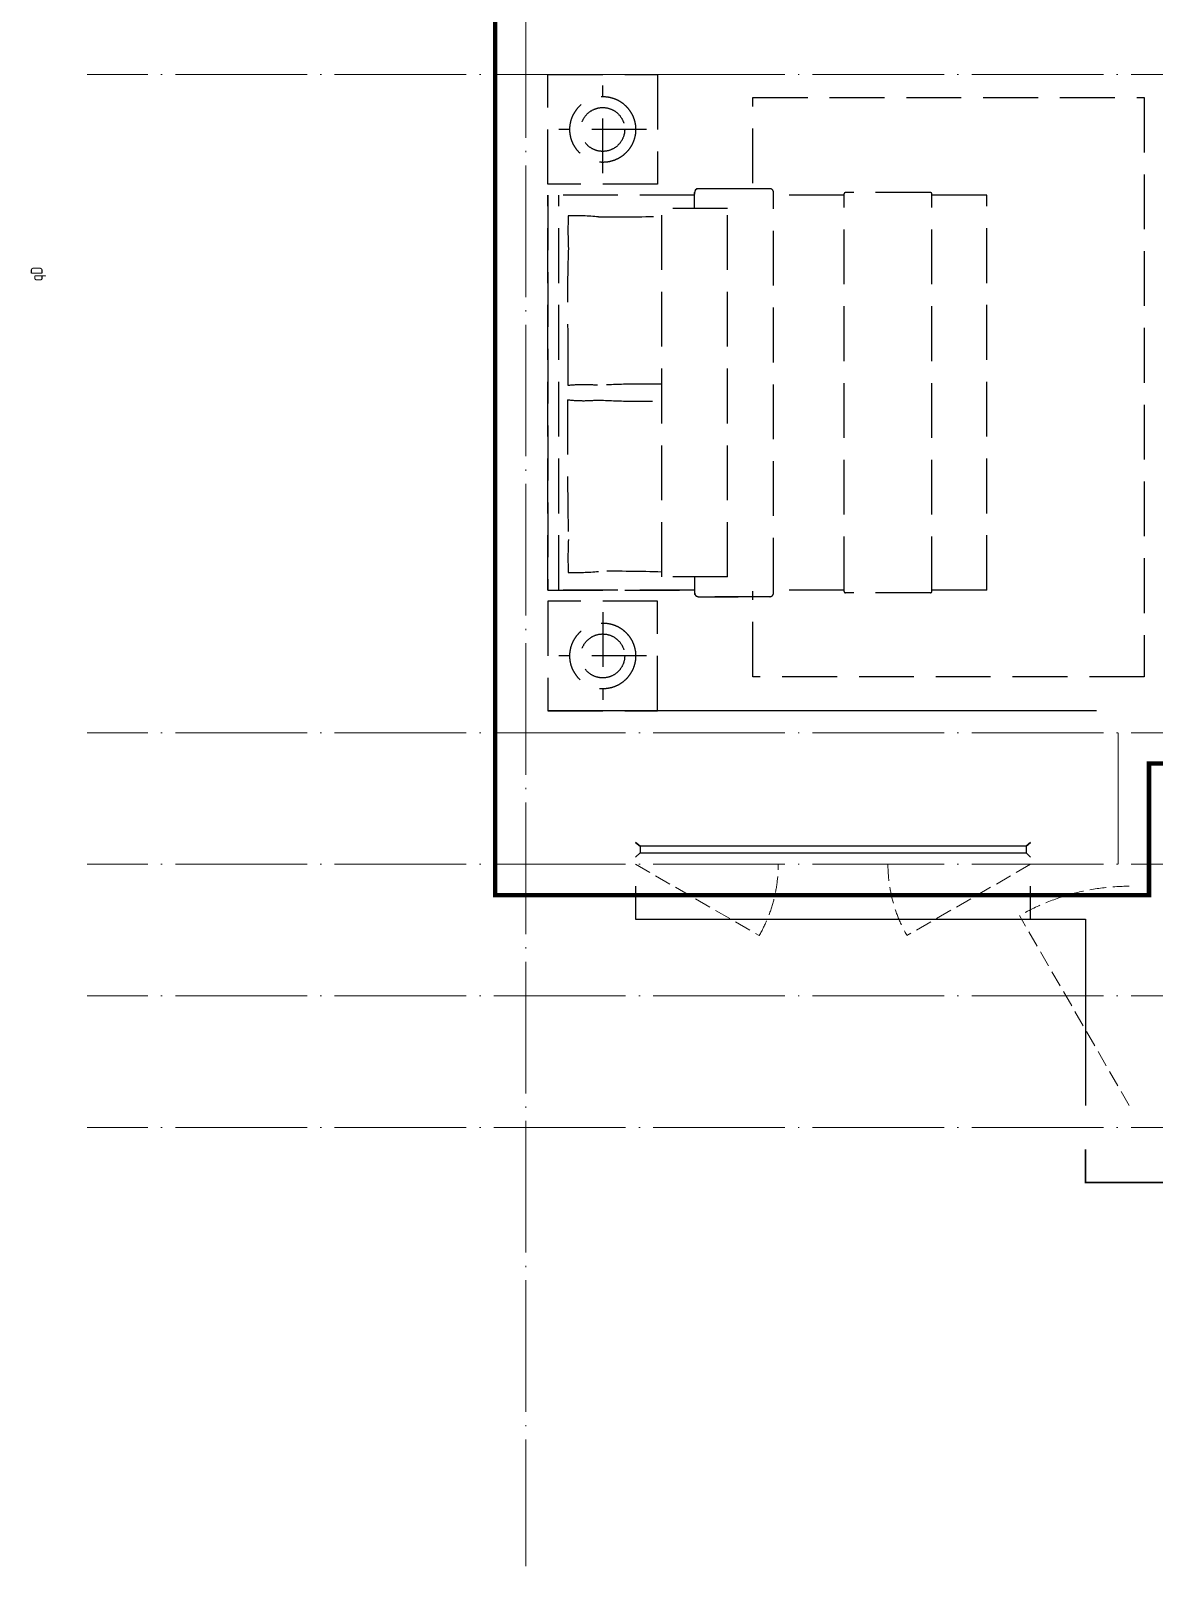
# Model space of a CAD drawing. Extents: x -518115 to 389031, y -231062 to 1628073.
# Drawn here: x 11059 to 16181, y -178635 to -171635 of the extents above; entities that cross this region are included whole.
import ezdxf

# ---------------------------------------------------------------- set-up
doc = ezdxf.new("R2010")
doc.units = 0
doc.header["$LTSCALE"] = 1000
doc.header["$MEASUREMENT"] = 0
for name, pattern in [('A户型$0$DASH', [0.35, 0.25, -0.1]), ('DASH', [0.35, 0.25, -0.1]), ('DOTE', [2.42, 2, -0.2, 0.02, -0.2])]:
    doc.linetypes.add(name, pattern=pattern)
for name, color, linetype in [('3-栏杆1', 135, 'Continuous'), ('3.5方案汇报，与郭总、侯月琴确定户型_t8$0$2020.03.04 -1安徽标准化洋房户型(UA）_t8_t8$0$看线', 154, 'Continuous'), ('5fur', 250, 'Continuous'), ('PUB_TEXT', 4, 'Continuous'), ('看线', 251, 'Continuous')]:
    doc.layers.add(name, color=color, linetype=linetype)
doc.layers.add('DOTE', color=19, linetype='DOTE', lineweight=9)
doc.layers.add('WINDOW', color=144, linetype='Continuous', lineweight=15)
doc.styles.add('房间名称', font='TSSDENG', dxfattribs={"width": 0.8, "bigfont": 'HZTXT'})

# ---------------------------------------------------------------- blocks, each defined once
blk = doc.blocks.new('GDGDGDSDA')
at = {"layer": 'DOTE', "linetype": 'DOTE', "ltscale": 0.3}
for p, q in [((419334.8, 376108.3), (419334.8, 359558.3)), ((471334.8, 366358.3), (417334.8, 366358.3)), ((471334.8, 363358.3), (417334.8, 363358.3)), ((422034.8, 363358.3), (422034.8, 362758.3)), ((471334.8, 362758.3), (417334.8, 362758.3)), ((471334.8, 362158.3), (417334.8, 362158.3)), ((471334.8, 361558.3), (417334.8, 361558.3))]:
    blk.add_line(p, q, dxfattribs=at)
blk = doc.blocks.new('FGDGDGRDGRRD')
at = {"layer": '5fur', "linetype": 'A户型$0$DASH'}
for p, q in [((419434.8, 366358.3), (419934.8, 366358.3)), ((419434.8, 365858.3), (419434.8, 366358.3)), ((419934.8, 366358.3), (419934.8, 365858.3)), ((419684.8, 365908.3), (419684.8, 366308.3)), ((420368.9, 365863.3), (420368.9, 366253.6)), ((420368.9, 366253.6), (422152.9, 366253.6)), ((422152.9, 366253.6), (422152.9, 363613.5)), ((419884.8, 366108.3), (419484.8, 366108.3)), ((419934.8, 365858.3), (419434.8, 365858.3)), ((420106.6, 365832, 0), (420104.6, 365825.9, 0)), ((420113.2, 365836.9, 0), (420106.6, 365832, 0)), ((420121.7, 365838.3, 0), (420113.2, 365836.9, 0)), ((420302.6, 365838.3, 0), (420121.7, 365838.3, 0)), ((420445.7, 365838.3, 0), (420121.7, 365838.3, 0)), ((419434.8, 365808.3, 0), (419434.8, 364008.3)), ((419434.8, 364008.3), (419434.8, 365808.3, 0)), ((420103.7, 365808.3, 0), (419434.8, 365808.3)), ((419484.8, 364008.3, 0), (419484.8, 365808.3, 0)), ((420104.6, 365825.9, 0), (420102.2, 365808.3, 0)), ((420103.7, 365748.3, 0), (420103.7, 365820.3, 0)), ((420463.7, 363996.3, 0), (420463.7, 365820.3, 0)), ((420784.8, 365808.3, 0), (420463.7, 365808.3, 0)), ((420784.8, 364002.3, 0), (420784.8, 365814.3, 0)), ((421178.8, 365820.3, 0), (420790.8, 365820.3, 0)), ((421184.8, 364002.3, 0), (421184.8, 365814.3, 0)), ((421434.8, 365808.3, 0), (421184.8, 365808.3, 0)), ((421434.8, 364008.3, 0), (421434.8, 365808.3, 0)), ((419953.7, 364068.3, 0), (419953.7, 365748.3, 0)), ((420253.7, 365748.3, 0), (419953.7, 365748.3, 0)), ((420253.7, 364068.3, 0), (420253.7, 365748.3, 0)), ((419434.8, 364008.3), (420102.3, 364008.3, 0)), ((420103.7, 364008.3, 0), (419434.8, 364008.3)), ((420253.7, 364068.3, 0), (419953.7, 364068.3, 0)), ((420102.3, 364008.3, 0), (420103.7, 363989.4, 0)), ((420103.7, 364068.3, 0), (420103.7, 363996.3, 0)), ((420784.8, 364008.3, 0), (420463.7, 364008.3, 0)), ((421434.8, 364008.3, 0), (421184.8, 364008.3, 0)), ((419934.8, 363958.3), (419434.8, 363958.3)), ((419434.8, 363958.3), (419434.8, 363458.3)), ((419934.8, 363458.3), (419934.8, 363958.3)), ((420103.7, 363989.4, 0), (420111.3, 363980.7, 0)), ((420111.3, 363980.7, 0), (420121.7, 363978.3, 0)), ((420121.7, 363978.3, 0), (420302.6, 363978.3, 0)), ((420445.7, 363978.3, 0), (420121.7, 363978.3, 0)), ((420302.6, 363978.3, 0), (420302.6, 363978.3, 0)), ((420368.9, 363613.5), (420368.9, 364003.3)), ((421178.8, 363996.3, 0), (420790.8, 363996.3, 0)), ((419684.8, 363908.3), (419684.8, 363508.3)), ((419884.8, 363708.3), (419484.8, 363708.3)), ((422152.9, 363613.5), (420368.9, 363613.5)), ((419434.8, 363458.3), (419934.8, 363458.3))]:
    blk.add_line(p, q, dxfattribs=at)
for centre, radius in [((419684.8, 366108.3), 150), ((419684.8, 366108.3), 100), ((419684.8, 363708.3), 150), ((419684.8, 363708.3), 100)]:
    blk.add_circle(centre, radius, dxfattribs=at)
for centre, radius, start, end in [((420121.7, 365820.3, 0), 18, 90, 180), ((420445.7, 365820.3, 0), 18, 0, 90), ((420790.8, 365814.3, 0), 6, 90, 180), ((421178.8, 365814.3, 0), 6, 0, 90), ((421458.5, 365647.9, 0), 1932.2, 178.02978, 182.4617), ((419559, 364561.5, 0), 1153.3, 84.6984, 91.56817), ((419747, 371327.9, 0), 5618.6, 269.16935, 272.10874), ((426651.3, 365324.7, 0), 7127.4, 178.02553, 181.06782), ((457242, 365061.5, 0), 37717.1, 179.80183, 180.18357), ((419598.8, 364283, 0), 661.8, 84.57724, 96.39291), ((419867.3, 361236.2, 0), 3711.3, 88.69421, 93.18221), ((442429.1, 364673.3, 0), 22905.3, 179.49277, 181.10137), ((419598.8, 365533.7, 0), 661.8, 263.58024, 275.42276), ((419867.3, 368580.5, 0), 3711.3, 266.81779, 271.30579), ((421458.5, 364155.4, 0), 1932.2, 177.5383, 181.97022), ((419559, 365241.8, 0), 1153.3, 268.43183, 275.3016), ((419747, 358475.5, 0), 5618.6, 87.89126, 90.83065), ((420121.7, 363996.3, 0), 18, 180, 270), ((420445.7, 363996.3, 0), 18, 270, 0), ((420790.8, 364002.3, 0), 6, 180, 270), ((421178.8, 364002.3, 0), 6, 270, 0)]:
    blk.add_arc(centre, radius, start, end, dxfattribs=at)

msp = doc.modelspace()

# ---------------------------------------------------------------- linework, layer by layer
at = {"color": 30, "const_width": 8}
msp.add_lwpolyline([(15866.6, -176734.8), (15866.6, -176884.8), (17016.6, -176884.8), (17016.6, -176734.8)], dxfattribs=at)
at = {"layer": '3-栏杆1', "color": 5}
for p, q in [((13836.8, -175352.6), (13816.6, -175334.8)), ((13816.6, -175334.8), (13836.8, -175352.6)), ((15596.3, -175352.7), (13836.8, -175352.6)), ((13836.8, -175352.6), (13836.8, -175381.9)), ((15596.3, -175352.6), (15616.6, -175334.8)), ((15616.6, -175334.8), (15596.3, -175352.6)), ((15596.3, -175352.6), (15596.3, -175381.9)), ((13816.6, -175401.7), (13836.8, -175381.9)), ((13836.8, -175381.9), (15596.3, -175381.9)), ((15596.3, -175381.9), (15616.6, -175401.7)), ((15616.6, -175401.7), (15596.3, -175381.9))]:
    msp.add_line(p, q, dxfattribs=at)
at = {"layer": 'WINDOW', "color": 250, "linetype": 'DASH', "ltscale": 0.3}
for points in [[(13816.6, -175434.8), (14379.7, -175759.4, 0.131485), (14466.6, -175434.8)], [(15616.6, -175434.8), (15053.4, -175759.4, -0.131485), (14966.6, -175434.8)], [(16066.6, -176534.8), (15566.6, -175668.8, -0.131652), (16066.6, -175534.8)]]:
    msp.add_lwpolyline(points, format="xyb", dxfattribs=at)
at = {"layer": '看线', "color": 202, "ltscale": 0.5}
for points in [[(13816.6, -175534.8), (13816.6, -175684.8), (15616.6, -175684.8), (15616.6, -175534.8)], [(13816.6, -175534.8), (13816.6, -175684.8), (15866.6, -175684.8), (15866.6, -176534.8)]]:
    msp.add_lwpolyline(points, dxfattribs=at)

# ---------------------------------------------------------------- block references
msp.add_blockref('GDGDGDSDA', (-406018.2, -538193.1))

# ---------------------------------------------------------------- texts
at = {"layer": 'PUB_TEXT', "color": 7, "true_color": 0xffffff, "style": '房间名称', "width": 0.8}
msp.add_text('qD', height=54, rotation=90, dxfattribs=at).set_placement((11113.2, -172776.7))

# ---------------------------------------------------------------- next in the draw order: block references
msp.add_blockref('FGDGDGRDGRRD', (-406018.2, -538193.1))

# ---------------------------------------------------------------- next in the draw order: linework, layer by layer
at = {"color": 5, "linetype": 'DASH', "ltscale": 0.8, "const_width": 20}
msp.add_lwpolyline([(30256.6, -165594.8), (28156.6, -165594.8), (28156.6, -163944.8), (23476.6, -163944.8), (23476.6, -165594.8), (21376.6, -165594.8), (21376.6, -167394.8), (13176.6, -167394.8), (13176.6, -175574.8), (16156.6, -175574.8), (16156.6, -174974.8), (22476.6, -174974.8), (22476.6, -176174.8), (23226.6, -176174.8), (23226.6, -176774.8), (28407.6, -176774.8)], dxfattribs=at)
at = {"layer": '3.5方案汇报，与郭总、侯月琴确定户型_t8$0$2020.03.04 -1安徽标准化洋房户型(UA）_t8_t8$0$看线', "ltscale": 10}
msp.add_line((15916.6, -174734.8), (13416.6, -174734.8), dxfattribs=at)

doc.saveas('drawing.dxf')
